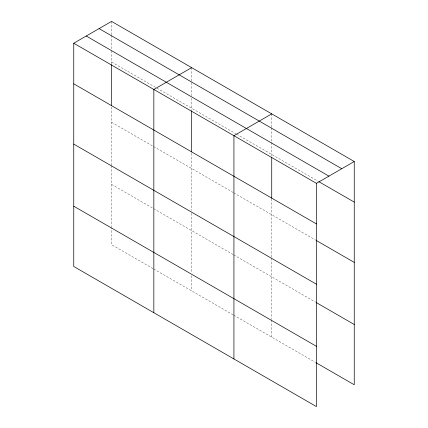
<?xml version="1.0" encoding="UTF-8"?>
<svg xmlns="http://www.w3.org/2000/svg" width="428" height="428" viewBox="0 0 428 428"><rect width="100%" height="100%" fill="white"/><g stroke="black" fill="none" stroke-linecap="round" stroke-linejoin="round"><path stroke-width="0.32" stroke-dasharray="2.14 1.6" d="M111.558 61.996L236.01 133.846M236.588 134.178L318.469 181.456M111.558 122.274L153.042 146.226M153.62 146.558L233.132 192.461M233.704 192.798L315.586 240.071M111.558 184.382L153.042 208.329M153.62 208.666L233.132 254.569M233.704 254.901L315.586 302.173M153.042 268.613L111.558 244.661L111.558 227.439M153.62 268.945L233.132 314.848M233.704 315.179L315.586 362.452M271.732 113.875L271.732 127.186M271.732 127.849L271.732 141.823M271.732 142.492L271.732 156.455M271.732 198.854L271.732 257.49M271.732 258.159L271.732 319.251M271.732 319.914L271.732 337.136M191.648 67.635L191.648 95.588M191.648 98.253L191.648 110.221M191.648 153.278L191.648 210.587M191.648 213.256L191.648 273.011M191.648 275.664L191.648 290.896M111.558 21.4L111.558 34.711M111.558 35.374L111.558 50.017M111.558 50.681L111.558 63.981M111.558 107.037L111.558 165.015M111.558 165.684L111.558 226.776"/><path stroke-width="0.64" d="M316.442 284.213L316.442 183.339L73.755 43.228L73.755 266.489L316.442 406.6L316.442 284.213L73.755 144.102M316.164 362.789L354.245 384.772L354.245 161.511L111.558 21.4L73.755 43.228M191.648 67.635L153.839 89.463L153.839 312.724M271.732 113.875L233.929 135.703L233.929 358.964M316.442 183.339L354.245 161.511M99.082 28.601L341.769 168.718M86.231 36.022L328.918 176.138M319.047 181.788L354.245 202.107M73.755 83.824L316.442 223.935M316.164 240.402L354.245 262.391M316.164 302.505L354.245 324.494M73.755 206.205L316.442 346.322M271.732 157.119L271.732 198.191M191.648 110.884L191.648 151.951M111.558 64.644L111.558 105.716"/></g></svg>
